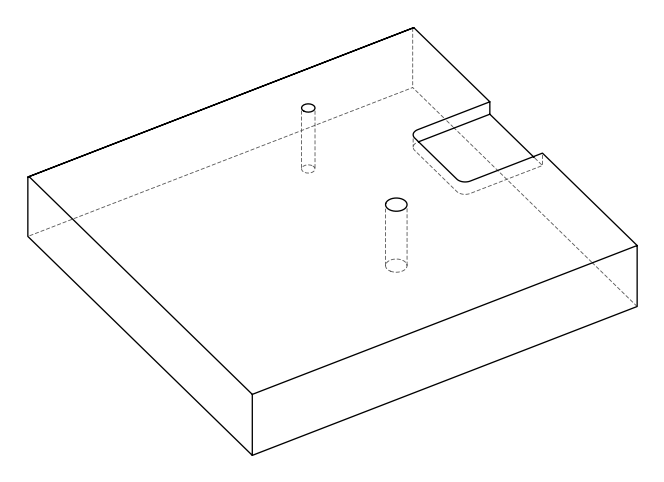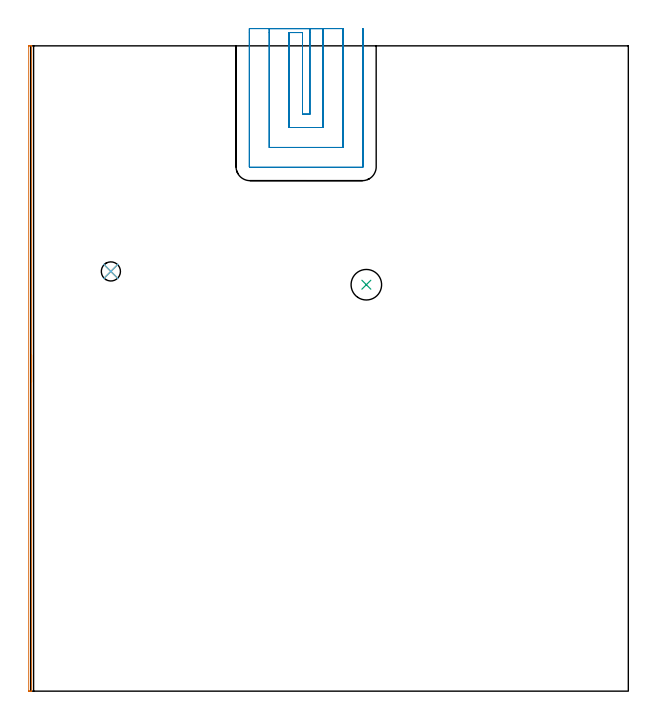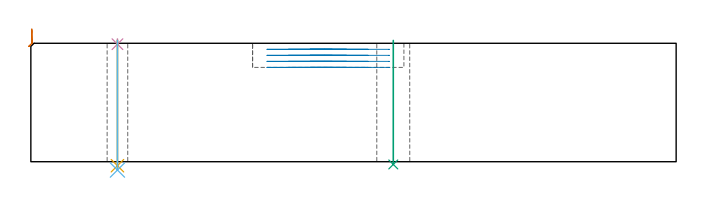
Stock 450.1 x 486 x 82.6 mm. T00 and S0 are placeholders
(PLAN: 6 operations, 5 tool changes, 13.8 min)
(1 AREA_MILL | FG_CHAMFER_SURFACE | UGT0205_001 | 4.04 min | 1176 mm3)
(2 MILL_SLOT | SLOT_PARTIAL_RECTANGULAR | UGT0201_104 | Follow Part, ap 5, ae 75% | 8.67 min | 179159 mm3)
(3 INDEXABLE_INSERT_DRILL_THROUGH_HOLE_FROM_SOLID | STEP1HOLE | NXT0302_017 | 0.35 min | 34257 mm3)
(4 SPOT_DRILL | STEP1HOLE_1 | NXT0321_9005460120000 | 0.03 min | 5 mm3)
(5 DRILL_THROUGH_HOLE_INTO_CENTER | STEP1HOLE_1 | NXT0301_042 | 0.35 min | 3228 mm3)
(6 DRILL_TO_ENLARGE_THROUGH_HOLE | STEP1HOLE_1 | UGT0301_276 | 0.36 min | 10169 mm3)
(TOOL UGT0205_001 | Chamfer Mill 20 x 3 x 45 deg. | D20 FL50 Z2)
(TOOL UGT0201_104 | End Mill 20 mm | D20 FL22 Z2)
(TOOL NXT0302_017 | Index. Insert Drill 23mm [880-D2300L25-05] | D23 PA176 FL115 Z2)
(TOOL NXT0321_9005460120000 | NC Spot Drill, 142deg, 12mm, Carbide, Uncoated | D12 PA142 FL30 Z2)
(TOOL NXT0301_042 | Carbide Drill 7.1mm [860.1-0710-057A1-MM 2214] | D7.1 PA140 FL85 Z2)
(TOOL UGT0301_276 | Twist Drill 14.4 mm | D14.4 PA118 FL114 Z2)
(OP 1 AREA_MILL)
G17 G21 G94 G90
T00 M6
G54
G17 G0 G90 X0.7 Y253. S1061 M3
G43 Z92.6 H0
G94 G1 Y252.962 Z91.728 F250.
Y252.848 Z90.863
Y252.659 Z90.012
Y252.397 Z89.18
Y252.063 Z88.374
Y251.66 Z87.6
Y251.191 Z86.864
Y250.66 Z86.172
Y250.071 Z85.529
Y249.428 Z84.939
Y248.736 Z84.408
Y248. Z83.94
Y247.226 Z83.537
Y246.42 Z83.203
Y245.588 Z82.941
Y244.736 Z82.752
Y243.872 Z82.638
Y243. Z82.6
Y0.185
X0.697 Y0.01 Z82.588
X0.605 Y0.003 Z82.497
X0.506 Y0. Z82.406
X0.316 Z82.215
X-0.4 Z81.495
X-0.758 Z81.138
X-1.12 Z80.776
X-1.266 Y0.002 Z80.63
X-1.491 Y0.006 Z80.405
X-1.495 Y0.067 Z80.403
X-1.5 Y0.306 Z80.4
Y485.368
X-1.499 Y485.695 Z80.401
X-1.495 Y485.933 Z80.403
X-1.491 Y485.994 Z80.405
X-1.266 Y486. Z80.63
X-0.758 Z81.138
X-0.4 Z81.495
X0.507 Z82.406
X0.605 Y485.997 Z82.497
X0.697 Y485.99 Z82.588
X0.7 Y485.815 Z82.6
Y243.
Y242.128 Z82.638
Y241.263 Z82.752
Y240.412 Z82.941
Y239.58 Z83.203
Y238.774 Z83.537
Y238. Z83.94
Y237.264 Z84.408
Y236.572 Z84.939
Y235.929 Z85.529
Y235.34 Z86.172
Y234.808 Z86.864
Y234.34 Z87.6
Y233.937 Z88.374
Y233.603 Z89.18
Y233.341 Z90.012
Y233.152 Z90.863
Y233.038 Z91.728
Y233. Z92.6
M5
M2
(OP 2 MILL_SLOT)
G17 G21 G94 G90
T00 M6
G54
G17 G0 G90 X210.2 Y499. S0 M3
G43 Z92.6 H0
Z78.4
G94 G1 Y496. F250.
Y434.5 F500.
X204.7
Y496.
X194.7
Y424.5
X220.2
Y496.
Y499. F250.
X179.7
Y496.
Y409.5 F500.
X235.2
Y496.
Y499. F250.
X164.7
Y496.
Y394.9 F500.
G3 X165.1 Y394.5 R0.4
G1 X249.8
G3 X250.2 Y394.9 R0.4
G1 Y496.
Y499. F250.
G0 X210.2 Z74.2
G1 Y496.
Y434.5 F500.
X204.7
Y496.
X194.7
Y424.5
X220.2
Y496.
Y499. F250.
X179.7
Y496.
Y409.5 F500.
X235.2
Y496.
Y499. F250.
X164.7
Y496.
Y394.9 F500.
G3 X165.1 Y394.5 R0.4
G1 X249.8
G3 X250.2 Y394.9 R0.4
G1 Y496.
Y499. F250.
G0 X210.2 Z70.
G1 Y496.
Y434.5 F500.
X204.7
Y496.
X194.7
Y424.5
X220.2
Y496.
Y499. F250.
X179.7
Y496.
Y409.5 F500.
X235.2
Y496.
Y499. F250.
X164.7
Y496.
Y394.9 F500.
G3 X165.1 Y394.5 R0.4
G1 X249.8
G3 X250.2 Y394.9 R0.4
G1 Y496.
Y499. F250.
G0 X210.2 Z65.8
G1 Y496.
Y434.5 F500.
X204.7
Y496.
X194.7
Y424.5
X220.2
Y496.
Y499. F250.
X179.7
Y496.
Y409.5 F500.
X235.2
Y496.
Y499. F250.
X164.7
Y496.
Y394.9 F500.
G3 X165.1 Y394.5 R0.4
G1 X249.8
G3 X250.2 Y394.9 R0.4
G1 Y496.
Y499. F250.
G0 Z92.6
M5
M2
(OP 3 INDEXABLE_INSERT_DRILL_THROUGH_HOLE_FROM_SOLID)
G17 G21 G94 G90
T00 M6
G54
G17 G0 G90 X252.8 Y306.1 S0 M3
G43 Z92.6 H1
G94 G81 G98 Z-1.902 F250. R84.6
G80
M5
M2
(OP 4 SPOT_DRILL)
G17 G21 G94 G90
T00 M6
G54
G17 G0 G90 X60.4 Y316.1 S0 M3
G43 Z92.6 H0
G94 G81 G98 Z81.98 F250. R85.6
G80
M5
M2
(OP 5 DRILL_THROUGH_HOLE_INTO_CENTER)
G17 G21 G94 G90
T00 M6
G54
G17 G0 G90 X60.4 Y316.1 S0 M3
G43 Z92.6 H1
G94 G73 G98 Z-2.792 F250. Q6.569 R84.6
G80
M5
M2
(OP 6 DRILL_TO_ENLARGE_THROUGH_HOLE)
G17 G21 G94 G90
T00 M6
G54
G17 G0 G90 X60.4 Y316.1 S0 M3
G43 Z92.6 H0
G94 G73 G98 Z-5.826 F250. Q12.632 R84.6
G80
M5
M2
